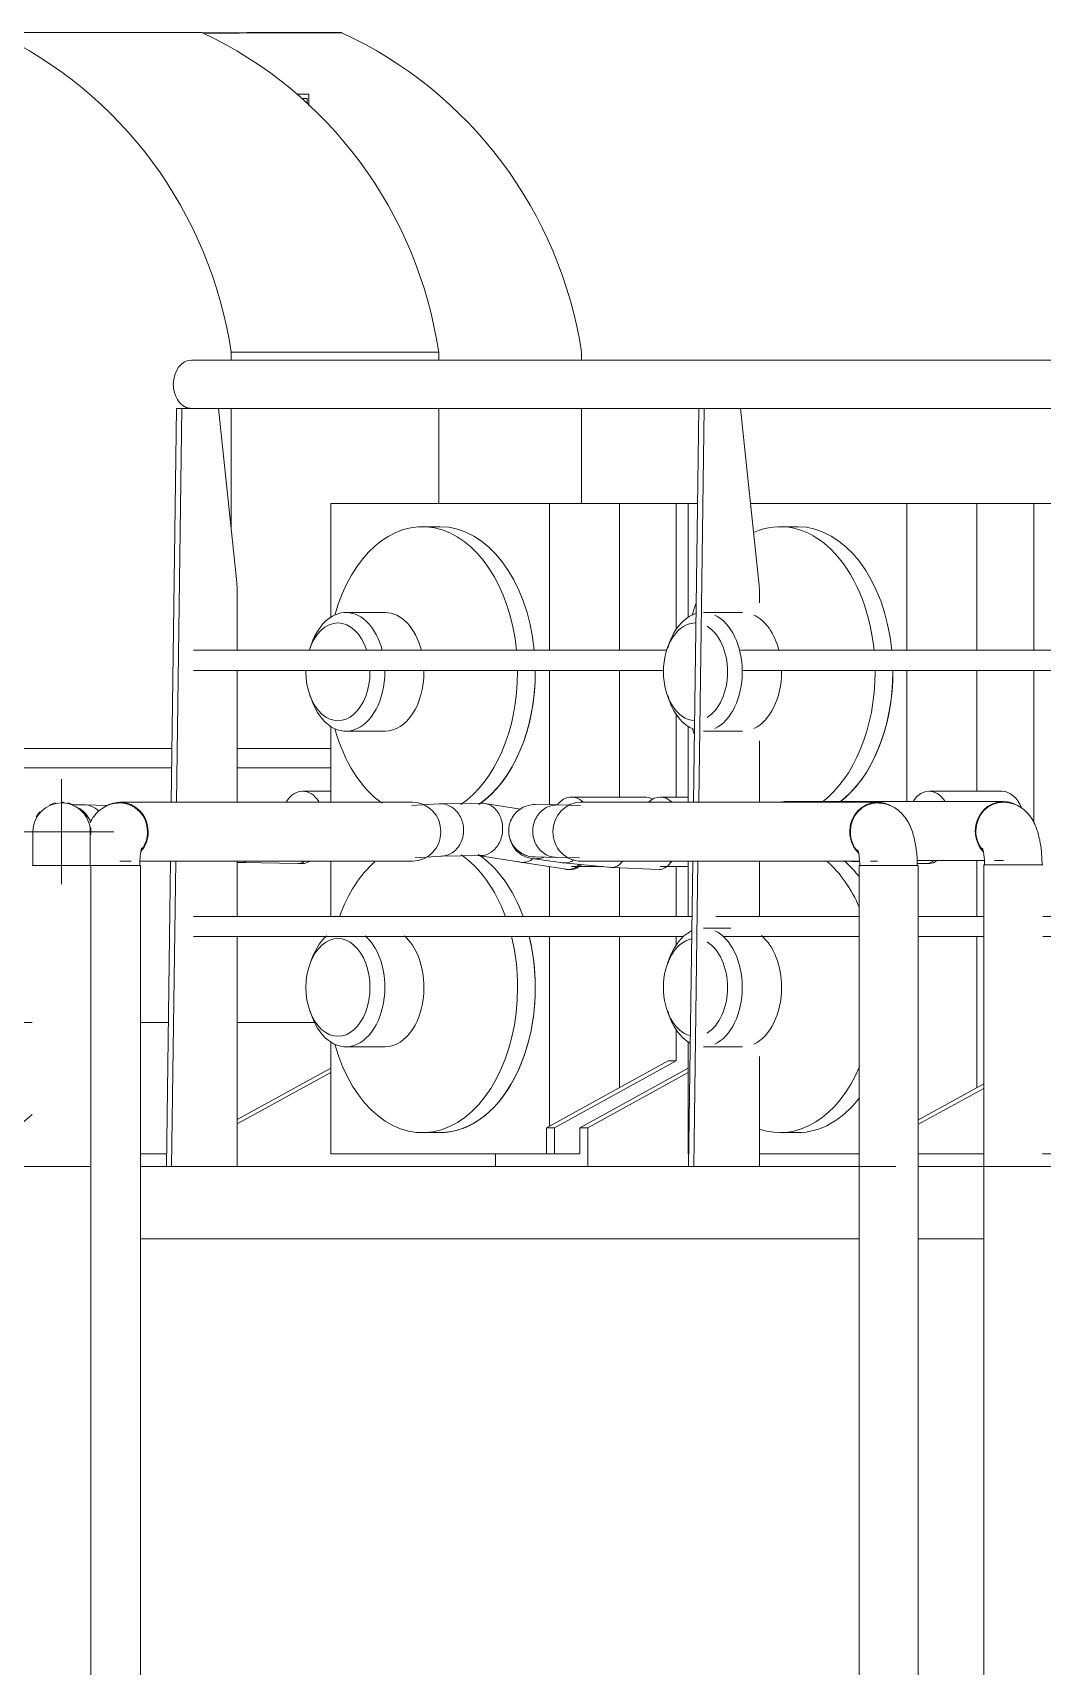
# Model space of a CAD drawing. Header units: metres. Extents: x -3 to 137, y -7 to 15.
# Drawn here: x 72.899 to 74.151, y 2.193 to 4.218 of the extents above; entities that cross this region are included whole.
import ezdxf

# ---------------------------------------------------------------- set-up
doc = ezdxf.new("R2010")
doc.units = ezdxf.units.M
doc.linetypes.add('Centre', pattern=[0.03175, 0.00635, -0.00475, 0.0159, -0.00475])
for name, color, linetype, lineweight in [('A-FLOR-HRAL', 7, 'Continuous', 9), ('A-FLOR-LEVL', 7, 'Continuous', 9), ('A-GENM', 7, 'Continuous', 9), ('I-WALL', 7, 'Continuous', 9), ('M-EQPM', 7, 'Continuous', 9), ('P-PIPE', 7, 'Continuous', 9), ('P-PIPE-CNTR', 7, 'Continuous', 9)]:
    doc.layers.add(name, color=color, linetype=linetype, lineweight=lineweight)

# ---------------------------------------------------------------- blocks, each defined once
blk = doc.blocks.new('Generic Models 2 - Generic Models 1-2589999-Elevation 5 - a')
at = {"layer": 'A-GENM', "color": 8, "true_color": 0x808080}
for p, q in [((-3.1626, 2.8125), (-2.2709, 2.8125)), ((-2.1979, 2.8125), (-2.1161, 2.8125)), ((-2.2709, 2.7225), (-3.1627, 2.7225)), ((-2.1161, 2.7225), (-2.1979, 2.7225))]:
    blk.add_line(p, q, dxfattribs=at)
blk = doc.blocks.new('Railing - 50 x 12mm-V122-Elevation 5 - a')
at = {"layer": 'A-FLOR-HRAL'}
for p, q in [((-2.4764, 3.264), (-2.4697, 3.7525)), ((-2.4632, 3.7525), (-2.4698, 3.264)), ((-2.4632, 3.7525), (-2.4697, 3.7525)), ((-2.4354, 3.7525), (-2.4632, 3.7525)), ((-2.3952, 3.5368), (-2.4179, 3.7525)), ((-2.3946, 3.5115), (-2.3946, 3.5246)), ((-2.3946, 3.264), (-2.3946, 3.3401)), ((-2.4825, 2.8125), (-2.4773, 3.191)), ((-2.4708, 3.191), (-2.4759, 2.8125)), ((-2.3946, 3.1225), (-2.3946, 3.191)), ((-2.3946, 2.8125), (-2.3946, 2.9487))]:
    blk.add_line(p, q, dxfattribs=at)
blk.add_ellipse((-2.4701, 3.5246), major_axis=(0, 0.1), ratio=0.75471, start_param=4.712389, end_param=4.834562, dxfattribs=at)
blk = doc.blocks.new('Railing - 50 x 12mm-V123-Elevation 5 - a')
at = {"layer": 'A-FLOR-HRAL'}
for p, q in [((-1.8817, 2.8125), (-1.869, 3.7525)), ((-1.8624, 3.7525), (-1.8752, 2.8125)), ((-1.8624, 3.7525), (-1.869, 3.7525)), ((-1.8346, 3.7525), (-1.8624, 3.7525)), ((-1.8171, 3.7525), (-1.834, 3.7525)), ((-1.8116, 3.7004), (-1.8171, 3.7525)), ((-1.7944, 3.5368), (-1.7956, 3.5483)), ((-1.7939, 2.8636), (-1.7939, 3.5246)), ((-1.7939, 2.8125), (-1.7939, 2.8539))]:
    blk.add_line(p, q, dxfattribs=at)
blk.add_ellipse((-1.8693, 3.5246), major_axis=(0, 0.1), ratio=0.75471, start_param=4.712389, end_param=4.834562, dxfattribs=at)
blk = doc.blocks.new('Railing - 50 x 12mm-V124-Elevation 5 - a')
at = {"layer": 'A-FLOR-HRAL'}
for p, q in [((-3.1242, 3.2638), (-3.1176, 3.7525)), ((-3.111, 3.7525), (-3.1176, 3.264)), ((-3.111, 3.7525), (-3.1176, 3.7525)), ((-3.0832, 3.7525), (-3.111, 3.7525)), ((-3.0431, 3.5368), (-3.0657, 3.7525)), ((-3.0425, 3.4525), (-3.0425, 3.5246)), ((-3.0425, 3.264), (-3.0425, 3.4275)), ((-3.1303, 2.8125), (-3.1252, 3.191)), ((-3.1186, 3.191), (-3.1238, 2.8125)), ((-3.0425, 3.1225), (-3.0425, 3.191)), ((-3.0425, 2.8125), (-3.0425, 3.0975))]:
    blk.add_line(p, q, dxfattribs=at)
blk.add_ellipse((-3.118, 3.5246), major_axis=(0, 0.1), ratio=0.75471, start_param=4.712389, end_param=4.834562, dxfattribs=at)
blk = doc.blocks.new('Railing - Railing-2595365-Elevation 5 - a')
at = {"layer": 'A-FLOR-HRAL'}
for p, q in [((-1.834, 3.8125), (-3.0991, 3.8125)), ((-3.0991, 3.7525), (-2.4697, 3.7525)), ((-2.4562, 3.7525), (-1.869, 3.7525)), ((-1.8554, 3.7525), (-1.834, 3.7525)), ((-2.5095, 3.4525), (-3.0967, 3.4525)), ((-1.873, 3.4525), (-2.418, 3.4525)), ((-1.834, 3.4525), (-1.8481, 3.4525)), ((-3.0967, 3.4275), (-2.5134, 3.4275)), ((-2.4147, 3.4275), (-1.8734, 3.4275)), ((-1.8481, 3.4275), (-1.834, 3.4275)), ((-2.4783, 3.1225), (-3.0967, 3.1225)), ((-2.2709, 3.1225), (-2.4488, 3.1225)), ((-2.1161, 3.1225), (-2.1979, 3.1225)), ((-1.8775, 3.1225), (-2.0431, 3.1225)), ((-1.834, 3.1225), (-1.8481, 3.1225)), ((-3.0967, 3.0975), (-2.4882, 3.0975)), ((-2.4395, 3.0975), (-2.2709, 3.0975)), ((-2.1979, 3.0975), (-2.1161, 3.0975)), ((-2.0431, 3.0975), (-1.8778, 3.0975)), ((-1.8481, 3.0975), (-1.834, 3.0975))]:
    blk.add_line(p, q, dxfattribs=at)
for centre, major_axis, start_param, end_param in [((-3.0991, 3.7825), (0, 0.03), 0, 1.570796), ((-1.834, 3.7825), (0, 0.03), 4.712389, 7.853982), ((-3.0991, 3.7825), (0, 0.03), 1.570796, 3.141593), ((-1.834, 3.7825), (0, 0.03), 1.570796, 4.712389), ((-1.834, 3.44), (0, 0.0125), 4.712389, 7.853982), ((-1.834, 3.44), (0, 0.0125), 1.570796, 4.712389), ((-1.834, 3.11), (0, 0.0125), 4.712389, 7.853982), ((-1.834, 3.11), (0, 0.0125), 1.570796, 4.712389)]:
    blk.add_ellipse(centre, major_axis=major_axis, ratio=0.75471, start_param=start_param, end_param=end_param, dxfattribs=at)
for name in ['Railing - 50 x 12mm-V124-Elevation 5 - a', 'Railing - 50 x 12mm-V122-Elevation 5 - a', 'Railing - 50 x 12mm-V123-Elevation 5 - a']:
    blk.add_blockref(name, (0, 0))
blk = doc.blocks.new('Ventilacion01 - Standard-V154-Elevation 5 - a')
at = {"layer": 'M-EQPM'}
for p, q in [((-2.9264, 3.4934), (-2.9264, 3.6347)), ((-2.6551, 3.6347), (-2.9264, 3.6347)), ((-2.6551, 3.4524), (-2.6551, 3.6347)), ((-2.5683, 3.6347), (-2.6551, 3.6347)), ((-2.4978, 3.6347), (-2.5683, 3.6347)), ((-2.5683, 3.6347), (-2.5683, 3.4523)), ((-2.4828, 3.6347), (-2.4978, 3.6347)), ((-2.4978, 3.6347), (-2.4978, 3.4783)), ((-2.7907, 3.6058), (-2.8127, 3.6058)), ((-2.859, 3.4994), (-2.9076, 3.4994)), ((-2.9496, 3.4622), (-2.952, 3.4558)), ((-2.6551, 3.2609), (-2.6551, 3.4275)), ((-2.5683, 3.4275), (-2.5683, 3.2705)), ((-2.952, 3.3959), (-2.9496, 3.3894)), ((-2.4978, 3.3733), (-2.4978, 3.2705)), ((-2.9264, 3.264), (-2.9264, 3.3582)), ((-2.9076, 3.3522), (-2.859, 3.3522)), ((-2.9264, 3.2778), (-2.9613, 3.2778)), ((-2.5371, 3.2705), (-2.6277, 3.2705)), ((-2.9264, 3.1224), (-2.9264, 3.191)), ((-2.6551, 3.1224), (-2.6551, 3.1844)), ((-2.6277, 3.1845), (-2.5889, 3.1845)), ((-2.5683, 3.183), (-2.5683, 3.1223)), ((-2.4978, 3.1845), (-2.4978, 3.1221)), ((-2.6551, 2.8624), (-2.6551, 3.0975)), ((-2.5683, 3.0975), (-2.5683, 2.91)), ((-2.4978, 3.0979), (-2.4978, 3.0869)), ((-2.9496, 3.0708), (-2.952, 3.0644)), ((-2.952, 3.0045), (-2.9496, 2.998)), ((-2.4978, 2.9819), (-2.4978, 2.9432)), ((-2.9264, 2.8282), (-2.9264, 2.9668)), ((-2.9076, 2.9608), (-2.859, 2.9608)), ((-2.6587, 2.8605), (-2.5077, 2.9432)), ((-2.4978, 2.9432), (-2.6487, 2.8605)), ((-2.5077, 2.9432), (-2.4978, 2.9432)), ((-3.0425, 2.8706), (-2.9264, 2.9343)), ((-2.9264, 2.9288), (-3.0425, 2.8651)), ((-2.6587, 2.8282), (-2.6587, 2.8605)), ((-2.6487, 2.8605), (-2.6587, 2.8605)), ((-2.6487, 2.8605), (-2.6487, 2.8282)), ((-2.8127, 2.8544), (-2.7907, 2.8544)), ((-3.1301, 2.8282), (-3.1626, 2.8282)), ((-2.7221, 2.8282), (-2.9264, 2.8282))]:
    blk.add_line(p, q, dxfattribs=at)
for centre, major_axis, start_param, end_param in [((-2.8127, 3.4258), (0, 0.18), 4.861595, 7.452608), ((-2.7907, 3.4258), (0, 0.18), 4.861554, 6.283185), ((-2.7907, 3.4258), (0, 0.18), 4.861554, 6.283185), ((-2.9175, 3.4258), (0, 0.0606), 5.168204, 7.398591), ((-2.9076, 3.4258), (0, 0.0736), 5.083279, 7.441547), ((-2.859, 3.4258), (0, 0.0736), 5.08305, 6.283185), ((-2.9175, 3.4258), (0, 0.0606), 1.54199, 1.570796), ((-2.9175, 3.4258), (0, 0.0606), 1.570796, 4.712389), ((-2.9076, 3.4258), (0, 0.0736), 1.983231, 4.712389), ((-2.9175, 3.4258), (0, 0.0606), 4.712389, 4.741195), ((-2.9076, 3.4258), (0, 0.0736), 4.712389, 4.735906), ((-2.859, 3.4258), (0, 0.0736), 3.141593, 4.712389), ((-2.859, 3.4258), (0, 0.0736), 4.712389, 4.735906), ((-2.8127, 3.4258), (0, 0.18), 3.557963, 4.712389), ((-2.7907, 3.4258), (0, 0.18), 3.560954, 4.72187), ((-2.7907, 3.4258), (0, 0.18), 3.560954, 4.712389), ((-2.8127, 3.4258), (0, 0.18), 4.712389, 4.72187), ((-2.7907, 3.4258), (0, 0.18), 4.712389, 4.72187), ((-2.8127, 3.4258), (0, 0.18), 1.97217, 2.703683), ((-2.9613, 3.2348), (0, 0.043), 5.492856, 7.073515), ((-2.6277, 3.2275), (0, 0.043), 5.759587, 6.945432), ((-2.5371, 3.2275), (0, 0.043), 5.922892, 6.283185), ((-2.8127, 3.0344), (0, 0.18), 0.523599, 1.059199), ((-2.8127, 3.0344), (0, 0.18), 5.223568, 5.865223), ((-2.7907, 3.0344), (0, 0.18), 5.223523, 5.870946), ((-2.7907, 3.0344), (0, 0.18), 5.223523, 5.870946), ((-2.9175, 3.0344), (0, 0.0606), 4.712389, 7.853982), ((-2.9076, 3.0344), (0, 0.0736), 0.514297, 1.158362), ((-2.9076, 3.0344), (0, 0.0736), 4.712389, 5.768888), ((-2.859, 3.0344), (0, 0.0736), 4.712389, 5.768888), ((-2.7907, 3.0344), (0, 0.18), 3.141593, 5.073597), ((-2.8127, 3.0344), (0, 0.18), 4.712389, 5.073597), ((-2.7907, 3.0344), (0, 0.18), 4.712389, 5.073597), ((-2.9175, 3.0344), (0, 0.0606), 1.570796, 4.712389), ((-2.9076, 3.0344), (0, 0.0736), 1.983231, 4.712389), ((-2.8127, 3.0344), (0, 0.18), 1.97217, 4.712389), ((-2.859, 3.0344), (0, 0.0736), 3.141593, 4.712389), ((-2.7907, 3.0344), (0, 0.18), 3.141593, 4.712389)]:
    blk.add_ellipse(centre, major_axis=major_axis, ratio=0.656059, start_param=start_param, end_param=end_param, dxfattribs=at)
blk = doc.blocks.new('Ventilacion01 - Standard-3041101-Elevation 5 - a')
at = {"layer": 'M-EQPM'}
for p, q in [((-2.4713, 3.6347), (-2.4828, 3.6347)), ((-2.4828, 3.6347), (-2.4828, 3.4934)), ((-2.2115, 3.6347), (-2.4055, 3.6347)), ((-2.1247, 3.6347), (-2.2115, 3.6347)), ((-2.2115, 3.6347), (-2.2115, 3.4525)), ((-2.0542, 3.6347), (-2.1247, 3.6347)), ((-2.1247, 3.6347), (-2.1247, 3.4525)), ((-1.9977, 3.6347), (-2.0542, 3.6347)), ((-2.0542, 3.6347), (-2.0542, 3.4525)), ((-1.9977, 3.4525), (-1.9977, 3.6347)), ((-2.3471, 3.6058), (-2.3691, 3.6058)), ((-2.4154, 3.4994), (-2.4641, 3.4994)), ((-2.506, 3.4622), (-2.5084, 3.4558)), ((-2.2115, 3.4276), (-2.2115, 3.2649)), ((-2.1247, 3.4276), (-2.1247, 3.2778)), ((-2.0542, 3.4276), (-2.0542, 3.2394)), ((-1.9977, 3.1225), (-1.9977, 3.4276)), ((-2.5084, 3.3959), (-2.506, 3.3894)), ((-2.4828, 3.3582), (-2.4828, 3.264)), ((-2.4641, 3.3522), (-2.4154, 3.3522)), ((-2.4828, 3.2705), (-2.5177, 3.2705)), ((-2.0935, 3.2778), (-2.1841, 3.2778)), ((-2.5177, 3.1845), (-2.4828, 3.1845)), ((-2.4828, 3.191), (-2.4828, 3.1221)), ((-2.1247, 3.1918), (-2.1247, 3.1225)), ((-2.4302, 3.108), (-2.4641, 3.108)), ((-2.1247, 3.0976), (-2.1247, 2.91)), ((-1.9977, 2.9432), (-1.9977, 3.0976)), ((-2.506, 3.0708), (-2.5084, 3.0644)), ((-2.5084, 3.0045), (-2.506, 2.998)), ((-2.4828, 2.9668), (-2.4828, 2.8282)), ((-2.4641, 2.9608), (-2.4154, 2.9608)), ((-1.8807, 2.8845), (-1.9977, 2.9432)), ((-2.6175, 2.8605), (-2.4828, 2.9343)), ((-2.4828, 2.9288), (-2.6075, 2.8605)), ((-2.1979, 2.8699), (-2.1161, 2.9147)), ((-2.1161, 2.9092), (-2.1979, 2.8644)), ((-2.6175, 2.8282), (-2.6175, 2.8605)), ((-2.6075, 2.8605), (-2.6175, 2.8605)), ((-2.6075, 2.8605), (-2.6075, 2.8125)), ((-2.3691, 2.8544), (-2.3471, 2.8544)), ((-2.6175, 2.8282), (-2.7221, 2.8282)), ((-2.7221, 2.8282), (-2.7221, 2.8125)), ((-2.2709, 2.8282), (-2.3946, 2.8282)), ((-2.1161, 2.8282), (-2.1979, 2.8282)), ((-2.0432, 2.8282), (-1.8815, 2.8282)), ((-1.7939, 2.8282), (-1.7584, 2.8282))]:
    blk.add_line(p, q, dxfattribs=at)
for centre, major_axis, start_param, end_param in [((-2.3691, 3.4258), (0, 0.18), 4.862358, 6.563517), ((-2.3471, 3.4258), (0, 0.18), 4.862358, 6.283185), ((-2.3471, 3.4258), (0, 0.18), 4.862358, 6.283185), ((-2.3691, 3.4258), (0, 0.18), 1.083941, 1.169422), ((-2.4739, 3.4258), (0, 0.0606), 6.269433, 7.853982), ((-2.4641, 3.4258), (0, 0.0736), 0.194151, 1.158362), ((-2.4641, 3.4258), (0, 0.0736), 4.712389, 5.986493), ((-2.4154, 3.4258), (0, 0.0736), 5.08439, 5.986493), ((-2.4739, 3.4258), (0, 0.0606), 4.712389, 5.914588), ((-2.4739, 3.4258), (0, 0.0606), 1.570796, 3.114657), ((-2.4739, 3.4258), (0, 0.0606), 3.51019, 4.712389), ((-2.4641, 3.4258), (0, 0.0736), 3.438285, 4.712389), ((-2.4154, 3.4258), (0, 0.0736), 3.438285, 4.712389), ((-2.4154, 3.4258), (0, 0.0736), 4.712389, 4.738404), ((-2.3691, 3.4258), (0, 0.18), 3.591648, 4.712389), ((-2.3471, 3.4258), (0, 0.18), 3.591648, 4.722616), ((-2.3471, 3.4258), (0, 0.18), 3.591648, 4.712389), ((-2.3691, 3.4258), (0, 0.18), 4.712389, 4.722657), ((-2.3471, 3.4258), (0, 0.18), 4.712389, 4.722616), ((-2.4641, 3.4258), (0, 0.0736), 1.983231, 2.90674), ((-2.3691, 3.4258), (0, 0.18), 1.97217, 2.009502), ((-2.5177, 3.2275), (0, 0.043), 5.759587, 6.806784), ((-2.1841, 3.2348), (0, 0.043), 5.520609, 7.045761), ((-2.0935, 3.2348), (0, 0.043), 5.253942, 6.283185), ((-2.5177, 3.2275), (0, 0.043), 3.621822, 3.665191), ((-2.3691, 3.0344), (0, 0.18), 5.292419, 5.759587), ((-2.3471, 3.0344), (0, 0.18), 5.575214, 5.771835), ((-2.3471, 3.0344), (0, 0.18), 5.575214, 5.771835), ((-2.4641, 3.0344), (0, 0.0736), 0.307507, 1.158362), ((-2.4641, 3.0344), (0, 0.0736), 4.712389, 5.986493), ((-2.4739, 3.0344), (0, 0.0606), 0.121063, 1.570796), ((-2.4739, 3.0344), (0, 0.0606), 4.712389, 5.914588), ((-2.4154, 3.0344), (0, 0.0736), 4.712389, 5.773505), ((-2.4739, 3.0344), (0, 0.0606), 1.570796, 2.971833), ((-2.4739, 3.0344), (0, 0.0606), 3.51019, 4.712389), ((-2.4641, 3.0344), (0, 0.0736), 3.438285, 4.712389), ((-2.4154, 3.0344), (0, 0.0736), 3.438285, 4.712389), ((-2.4641, 3.0344), (0, 0.0736), 1.983231, 2.790375), ((-2.3691, 3.0344), (0, 0.18), 2.922818, 4.132359), ((-2.3471, 3.0344), (0, 0.18), 3.141593, 3.849564), ((-2.3471, 3.0344), (0, 0.18), 3.141593, 3.849564)]:
    blk.add_ellipse(centre, major_axis=major_axis, ratio=0.656059, start_param=start_param, end_param=end_param, dxfattribs=at)
blk = doc.blocks.new('ATLAS COPCO - XAS 88KD - Compressor diesel_ 6000lmin - 5321340 - ATLAS COPCO - XAS 88KD - Compressor diesel_ 6000lmin - 5321340-2811268-Elevation 5 - a')
at = {"layer": 'A-GENM', "color": 8, "true_color": 0x808080}
for p, q in [((-3.0847, 4.2183), (-3.0304, 4.2185)), ((-2.9128, 4.2185), (-3.0304, 4.2185)), ((-2.969, 4.1424), (-2.9534, 4.1424)), ((-2.9557, 4.1367), (-2.961, 4.1367)), ((-2.9557, 4.1301), (-2.9557, 4.1367)), ((-2.9534, 4.1277), (-2.9534, 4.1424)), ((-2.6153, 3.8125), (-2.6153, 3.8221)), ((-2.6153, 3.6347), (-2.6153, 3.7525))]:
    blk.add_line(p, q, dxfattribs=at)
at = {"layer": 'A-GENM', "color": 8, "true_color": 0x808080, "flags": 128}
blk.add_lwpolyline([(-3.4289, 2.8215), (-3.4276, 2.8216), (-3.4188, 2.8224), (-3.4101, 2.8235), (-3.4014, 2.825), (-3.3928, 2.8268), (-3.3843, 2.829), (-3.3759, 2.8315), (-3.3675, 2.8344), (-3.3593, 2.8376), (-3.3513, 2.8411), (-3.3434, 2.8449), (-3.3356, 2.8491), (-3.328, 2.8535), (-3.3206, 2.8583), (-3.3134, 2.8633), (-3.3064, 2.8686), (-3.2997, 2.8742), (-3.2969, 2.8767)], dxfattribs=at)
at = {"layer": 'A-GENM', "color": 8, "true_color": 0x808080}
for centre, major_axis, start_param, end_param in [((-2.8618, -31.1992), (0, 35.4177), 0.001447, 0.006256), ((-3.1308, 3.7428), (0, 0.5236), 4.864349, 5.851972), ((-3.4341, 3.0411), (0, 0.12), 3.185398, 4.275336), ((-3.4341, 3.0411), (0, 0.1), 3.221466, 4.186667), ((-3.4405, 3.0411), (0, 0.1), 3.290425, 4.186667), ((-3.4341, 3.0411), (0, 0.12), 3.435658, 4.277728), ((-3.4341, 3.0411), (0, 0.12), 3.185177, 3.432748)]:
    blk.add_ellipse(centre, major_axis=major_axis, ratio=0.996195, start_param=start_param, end_param=end_param, dxfattribs=at)
blk = doc.blocks.new('ATLAS COPCO - XAS 88KD - Compressor diesel_ 6000lmin - 5321340 - ATLAS COPCO - XAS 88KD - Compressor diesel_ 6000lmin - 5321340-2833121-Elevation 5 - a')
at = {"layer": 'A-GENM', "color": 8, "true_color": 0x808080}
for p, q in [((-3.3432, 4.2185), (-3.0857, 4.2185)), ((-3.8775, 4.1421), (-3.3818, 4.1421)), ((-3.8775, 4.1421), (-3.8775, 4.0447)), ((-3.8754, 4.1364), (-3.8754, 4.0503)), ((-3.791, 4.1364), (-3.8754, 4.1364)), ((-3.791, 4.0503), (-3.791, 4.1364)), ((-3.7741, 4.1364), (-3.7741, 4.0503)), ((-3.6897, 4.1364), (-3.7741, 4.1364)), ((-3.6897, 4.0503), (-3.6897, 4.1364)), ((-3.6729, 4.1364), (-3.6729, 4.0503)), ((-3.5885, 4.1364), (-3.6729, 4.1364)), ((-3.5885, 4.0503), (-3.5885, 4.1364)), ((-3.5717, 4.1364), (-3.5717, 4.0503)), ((-3.4873, 4.1364), (-3.5717, 4.1364)), ((-3.4873, 4.0503), (-3.4873, 4.1364)), ((-3.4705, 4.1364), (-3.4705, 4.0503)), ((-3.386, 4.1364), (-3.4705, 4.1364)), ((-3.386, 4.0503), (-3.386, 4.1364)), ((-3.3818, 4.1421), (-3.3812, 4.1421)), ((-3.3818, 4.1421), (-3.3818, 4.0447)), ((-3.3812, 4.1421), (-3.3812, 4.0447)), ((-3.8476, 4.1151), (-3.853, 4.1096)), ((-3.844, 4.1168), (-3.8476, 4.1151)), ((-3.8262, 4.1168), (-3.844, 4.1168)), ((-3.8214, 4.1146), (-3.8262, 4.1168)), ((-3.8179, 4.111), (-3.8214, 4.1146)), ((-3.7428, 4.1195), (-3.7526, 4.1195)), ((-3.7526, 4.1195), (-3.7526, 4.0745)), ((-3.7328, 4.0995), (-3.7428, 4.1195)), ((-3.7232, 4.1195), (-3.7328, 4.0995)), ((-3.7134, 4.1195), (-3.7232, 4.1195)), ((-3.7134, 4.0745), (-3.7134, 4.1195)), ((-3.6391, 4.1199), (-3.6544, 4.0748)), ((-3.629, 4.1199), (-3.6391, 4.1199)), ((-3.6138, 4.0748), (-3.629, 4.1199)), ((-3.539, 4.1162), (-3.5436, 4.1115)), ((-3.5351, 4.1176), (-3.539, 4.1162)), ((-3.5128, 4.1176), (-3.5351, 4.1176)), ((-3.5128, 4.0723), (-3.5128, 4.1176)), ((-3.4399, 4.1155), (-3.4443, 4.111)), ((-3.4354, 4.1176), (-3.4399, 4.1155)), ((-3.4175, 4.1176), (-3.4354, 4.1176)), ((-3.414, 4.1163), (-3.4175, 4.1176)), ((-3.4089, 4.1111), (-3.414, 4.1163)), ((-3.853, 4.1096), (-3.8536, 4.1073)), ((-3.8536, 4.1073), (-3.8536, 4.0801)), ((-3.8442, 4.1054), (-3.8419, 4.1078)), ((-3.8442, 4.0823), (-3.8442, 4.1054)), ((-3.8419, 4.1078), (-3.8272, 4.1078)), ((-3.8272, 4.1078), (-3.8247, 4.1052)), ((-3.8247, 4.1052), (-3.8247, 4.0824)), ((-3.8153, 4.1072), (-3.8179, 4.111)), ((-3.8153, 4.0804), (-3.8153, 4.1072)), ((-3.7436, 4.0745), (-3.7436, 4.1015)), ((-3.7436, 4.1015), (-3.7356, 4.0854)), ((-3.7298, 4.0854), (-3.722, 4.1016)), ((-3.722, 4.1016), (-3.722, 4.0745)), ((-3.6386, 4.093), (-3.6341, 4.1077)), ((-3.6291, 4.093), (-3.6386, 4.093)), ((-3.6341, 4.1077), (-3.6291, 4.093)), ((-3.5436, 4.1115), (-3.5449, 4.1086)), ((-3.5449, 4.1086), (-3.5449, 4.0986)), ((-3.5449, 4.0986), (-3.544, 4.0961)), ((-3.544, 4.0961), (-3.5421, 4.0933)), ((-3.5421, 4.0933), (-3.537, 4.0899)), ((-3.5357, 4.1066), (-3.5339, 4.1085)), ((-3.5357, 4.1003), (-3.5357, 4.1066)), ((-3.5338, 4.0984), (-3.5357, 4.1003)), ((-3.5339, 4.1085), (-3.5217, 4.1085)), ((-3.5217, 4.0984), (-3.5338, 4.0984)), ((-3.5217, 4.1085), (-3.5217, 4.0984)), ((-3.4443, 4.111), (-3.4457, 4.1085)), ((-3.4457, 4.1085), (-3.4457, 4.1025)), ((-3.4457, 4.1025), (-3.4366, 4.1025)), ((-3.4366, 4.1065), (-3.434, 4.1088)), ((-3.4366, 4.1025), (-3.4366, 4.1065)), ((-3.434, 4.1088), (-3.4193, 4.1088)), ((-3.4193, 4.1088), (-3.4168, 4.1058)), ((-3.4168, 4.1058), (-3.4168, 4.0834)), ((-3.4078, 4.1087), (-3.4089, 4.1111)), ((-3.4078, 4.0823), (-3.4078, 4.1087)), ((-3.8536, 4.0801), (-3.8518, 4.0769)), ((-3.8518, 4.0769), (-3.8472, 4.0722)), ((-3.8472, 4.0722), (-3.8434, 4.0704)), ((-3.8415, 4.0796), (-3.8442, 4.0823)), ((-3.8275, 4.0796), (-3.8415, 4.0796)), ((-3.8247, 4.0824), (-3.8275, 4.0796)), ((-3.8246, 4.0704), (-3.821, 4.0725)), ((-3.821, 4.0725), (-3.8164, 4.0781)), ((-3.8164, 4.0781), (-3.8153, 4.0804)), ((-3.7526, 4.0745), (-3.7436, 4.0745)), ((-3.7356, 4.0854), (-3.7298, 4.0854)), ((-3.722, 4.0745), (-3.7134, 4.0745)), ((-3.6544, 4.0748), (-3.6446, 4.0748)), ((-3.6446, 4.0748), (-3.6411, 4.0835)), ((-3.6411, 4.0835), (-3.6264, 4.0835)), ((-3.6264, 4.0835), (-3.6236, 4.0748)), ((-3.6236, 4.0748), (-3.6138, 4.0748)), ((-3.537, 4.0899), (-3.5482, 4.0723)), ((-3.5482, 4.0723), (-3.5373, 4.0723)), ((-3.5373, 4.0723), (-3.5266, 4.0891)), ((-3.5266, 4.0891), (-3.5217, 4.0891)), ((-3.5217, 4.0891), (-3.5217, 4.0723)), ((-3.5217, 4.0723), (-3.5128, 4.0723)), ((-3.4366, 4.0872), (-3.4453, 4.0872)), ((-3.4453, 4.0872), (-3.4453, 4.0801)), ((-3.4453, 4.0801), (-3.4393, 4.0731)), ((-3.4393, 4.0731), (-3.4353, 4.0716)), ((-3.4366, 4.0836), (-3.4366, 4.0872)), ((-3.4337, 4.0806), (-3.4366, 4.0836)), ((-3.4196, 4.0806), (-3.4337, 4.0806)), ((-3.4168, 4.0834), (-3.4196, 4.0806)), ((-3.4175, 4.0716), (-3.4145, 4.0724)), ((-3.4145, 4.0724), (-3.4089, 4.0782)), ((-3.4089, 4.0782), (-3.4078, 4.0823)), ((-3.8434, 4.0704), (-3.8246, 4.0704)), ((-3.4353, 4.0716), (-3.4175, 4.0716)), ((-3.3818, 4.0447), (-3.8775, 4.0447)), ((-3.8754, 4.0503), (-3.791, 4.0503)), ((-3.7741, 4.0503), (-3.6897, 4.0503)), ((-3.6729, 4.0503), (-3.5885, 4.0503)), ((-3.5717, 4.0503), (-3.4873, 4.0503)), ((-3.4705, 4.0503), (-3.386, 4.0503)), ((-3.3812, 4.0447), (-3.3818, 4.0447)), ((-3.05, 3.8125), (-3.05, 3.8221)), ((-2.7925, 3.8221), (-3.05, 3.8221)), ((-2.7925, 3.8221), (-2.7925, 3.8125)), ((-3.05, 3.6028), (-3.05, 3.7525)), ((-2.7925, 3.7525), (-2.7925, 3.6347)), ((-5.2473, 3.4276), (-5.2473, 3.3666)), ((-5.2107, 3.3666), (-5.2107, 3.4276)), ((-4.9349, 3.405), (-4.9349, 3.3666)), ((-4.9349, 3.405), (-4.9349, 3.3666)), ((-5.2473, 3.3666), (-5.2107, 3.3666)), ((-5.0446, 3.3666), (-5.2107, 3.3666)), ((-4.9349, 3.3666), (-4.9413, 3.3666)), ((-3.1233, 3.3309), (-3.3188, 3.3309)), ((-3.3188, 3.3309), (-3.3188, 3.3066)), ((-2.9264, 3.3309), (-3.0425, 3.3309)), ((-3.4289, 3.3066), (-3.1323, 3.3066)), ((-3.3188, 3.3066), (-3.4289, 3.3066)), ((-3.1323, 3.3066), (-3.1236, 3.3066)), ((-2.9264, 3.3066), (-3.0425, 3.3066)), ((-3.4289, 2.9909), (-3.2969, 2.9909)), ((-3.1626, 2.9909), (-3.1279, 2.9909)), ((-2.9455, 2.9909), (-3.0425, 2.9909))]:
    blk.add_line(p, q, dxfattribs=at)
at = {"layer": 'A-GENM', "color": 8, "true_color": 0x808080, "flags": 128}
blk.add_lwpolyline([(-3.4286, 2.936), (-3.4246, 2.9437), (-3.4209, 2.9517), (-3.4176, 2.9597), (-3.4145, 2.9679), (-3.4118, 2.9762), (-3.4094, 2.9846), (-3.4079, 2.9909)], dxfattribs=at)
at = {"layer": 'A-GENM', "color": 8, "true_color": 0x808080}
for centre, major_axis, start_param, end_param in [((-3.2929, -31.1992), (0, 35.4177), 0.001447, 0.037992), ((-3.558, 3.7428), (0, 0.5236), 4.864349, 5.851972), ((-3.3005, 3.7428), (0, 0.5236), 4.864349, 5.851972), ((-3.1006, 3.2891), (0, 1.7866), 1.040405, 1.416393), ((-3.1006, 3.2891), (0, 1.7866), 1.424922, 1.43582)]:
    blk.add_ellipse(centre, major_axis=major_axis, ratio=0.981627, start_param=start_param, end_param=end_param, dxfattribs=at)
blk = doc.blocks.new('M_RVR_Codo material - CO - Codo-V162-Elevation 5 - a')
at = {"layer": 'P-PIPE', "flags": 128}
for points in [[(-3.1882, 3.2632), (-3.194, 3.2628), (-3.1996, 3.2615), (-3.2045, 3.2596), (-3.2088, 3.2573), (-3.2123, 3.2548), (-3.2153, 3.2523), (-3.2177, 3.2498), (-3.2197, 3.2474), (-3.2214, 3.2451), (-3.2228, 3.2428), (-3.2241, 3.2407), (-3.2251, 3.2387)], [(-3.1609, 3.2076), (-3.1609, 3.2075), (-3.161, 3.2073), (-3.1611, 3.207), (-3.1612, 3.2066), (-3.1613, 3.2061), (-3.1615, 3.2055), (-3.1616, 3.2048), (-3.1618, 3.2041), (-3.1619, 3.2032), (-3.1621, 3.2024), (-3.1622, 3.2014), (-3.1624, 3.2004), (-3.1625, 3.1994), (-3.1627, 3.1983), (-3.1628, 3.1972), (-3.1629, 3.196), (-3.163, 3.1948), (-3.1631, 3.1936), (-3.1631, 3.1923), (-3.1632, 3.191), (-3.1633, 3.1898), (-3.1633, 3.1885), (-3.1633, 3.1872), (-3.1633, 3.1858), (-3.1633, 3.1855)]]:
    blk.add_lwpolyline(points, dxfattribs=at)
at = {"layer": 'P-PIPE'}
for start_param, end_param in [(0, 0.261799), (4.712389, 6.283185), (4.049755, 4.712389)]:
    blk.add_ellipse((-3.1882, 3.2275), major_axis=(0, 0.0357), ratio=0.965926, start_param=start_param, end_param=end_param, dxfattribs=at)
blk = doc.blocks.new('M_RVR_Codo material - CO - Codo-V163-Elevation 5 - a')
at = {"layer": 'P-PIPE', "flags": 128}
for points in [[(-3.2961, 3.2275), (-3.2961, 3.2275), (-3.2961, 3.2274), (-3.2961, 3.2272), (-3.2961, 3.227), (-3.2961, 3.2267), (-3.2961, 3.2263), (-3.2961, 3.2259), (-3.2961, 3.2254), (-3.2961, 3.2248), (-3.2961, 3.2242), (-3.2961, 3.2235), (-3.2961, 3.2228), (-3.2961, 3.222), (-3.2961, 3.2211), (-3.2961, 3.2202), (-3.2961, 3.2192), (-3.2961, 3.2182), (-3.2961, 3.2171), (-3.2961, 3.216), (-3.2961, 3.2148), (-3.2961, 3.2135), (-3.2961, 3.2123), (-3.2961, 3.211), (-3.2961, 3.2096), (-3.2961, 3.2082), (-3.2961, 3.2068), (-3.2961, 3.2053), (-3.2961, 3.2038), (-3.2961, 3.2023), (-3.2961, 3.2007), (-3.2961, 3.1991), (-3.2961, 3.1975), (-3.2961, 3.1959), (-3.2961, 3.1943), (-3.2961, 3.1926), (-3.2961, 3.191), (-3.2961, 3.1893), (-3.2961, 3.1876), (-3.2961, 3.1859), (-3.2961, 3.1855)], [(-3.2247, 3.1855), (-3.2247, 3.1872), (-3.2247, 3.1888), (-3.2247, 3.1905), (-3.2247, 3.1922), (-3.2247, 3.1938), (-3.2247, 3.1955), (-3.2247, 3.1971), (-3.2247, 3.1987), (-3.2247, 3.2003), (-3.2247, 3.2019), (-3.2247, 3.2034), (-3.2247, 3.2049), (-3.2247, 3.2064), (-3.2247, 3.2078), (-3.2247, 3.2092), (-3.2247, 3.2106), (-3.2247, 3.2119), (-3.2247, 3.2132), (-3.2247, 3.2144), (-3.2247, 3.2156), (-3.2247, 3.2168), (-3.2247, 3.2179), (-3.2247, 3.2189), (-3.2247, 3.2199), (-3.2247, 3.2209), (-3.2247, 3.2217), (-3.2247, 3.2226), (-3.2247, 3.2233), (-3.2247, 3.224), (-3.2247, 3.2247), (-3.2247, 3.2253), (-3.2247, 3.2258), (-3.2247, 3.2262), (-3.2247, 3.2266), (-3.2247, 3.2269), (-3.2247, 3.2272), (-3.2247, 3.2274), (-3.2247, 3.2275), (-3.2247, 3.2275), (-3.2247, 3.2275)]]:
    blk.add_lwpolyline(points, dxfattribs=at)
at = {"layer": 'P-PIPE'}
for start, end in [(90, 180), (30, 90), (0, 29.1691), (180, 183.6744), (356.3256, 0)]:
    blk.add_arc((-3.2604, 3.2275), 0.0357, start, end, dxfattribs=at)
blk = doc.blocks.new('M_RVR_Codo material - CO - Codo-V164-Elevation 5 - a')
at = {"layer": 'P-PIPE', "flags": 128}
for points in [[(-2.248, 3.2632), (-2.2431, 3.2629), (-2.2384, 3.2621), (-2.234, 3.2607), (-2.23, 3.259), (-2.2265, 3.257), (-2.2233, 3.2549), (-2.2206, 3.2526), (-2.2183, 3.2504), (-2.2162, 3.2482), (-2.2144, 3.246), (-2.2129, 3.2438), (-2.2115, 3.2417), (-2.2102, 3.2396), (-2.2091, 3.2376), (-2.2081, 3.2355), (-2.2072, 3.2335), (-2.2063, 3.2315), (-2.2055, 3.2295), (-2.2048, 3.2275), (-2.2042, 3.2255), (-2.2036, 3.2235), (-2.203, 3.2216), (-2.2025, 3.2195), (-2.202, 3.2175), (-2.2016, 3.2155), (-2.2012, 3.2135), (-2.2008, 3.2114), (-2.2005, 3.2094), (-2.2001, 3.2073), (-2.1999, 3.2052), (-2.1996, 3.2031), (-2.1994, 3.201), (-2.1992, 3.1989), (-2.199, 3.1968), (-2.1989, 3.1946), (-2.1988, 3.1925), (-2.1987, 3.1904), (-2.1987, 3.1882), (-2.1987, 3.1861), (-2.1987, 3.1855)], [(-2.2726, 3.2049), (-2.2726, 3.2048), (-2.2725, 3.2047), (-2.2724, 3.2044), (-2.2723, 3.204), (-2.2721, 3.2036), (-2.272, 3.203), (-2.2718, 3.2024), (-2.2716, 3.2017), (-2.2715, 3.2009), (-2.2713, 3.2001), (-2.2711, 3.1992), (-2.271, 3.1983), (-2.2708, 3.1973), (-2.2707, 3.1962), (-2.2706, 3.1952), (-2.2705, 3.1941), (-2.2704, 3.193), (-2.2703, 3.1918), (-2.2702, 3.1906), (-2.2701, 3.1895), (-2.2701, 3.1883), (-2.2701, 3.187), (-2.2701, 3.1858), (-2.2701, 3.1855)]]:
    blk.add_lwpolyline(points, dxfattribs=at)
at = {"layer": 'P-PIPE'}
for start_param, end_param in [(0, 1.570796), (6.021386, 6.283185), (1.570796, 2.356194)]:
    blk.add_ellipse((-2.248, 3.2275), major_axis=(0, 0.0357), ratio=0.945519, start_param=start_param, end_param=end_param, dxfattribs=at)
blk = doc.blocks.new('M_RVR_Codo material - CO - Codo-V165-Elevation 5 - a')
at = {"layer": 'P-PIPE', "flags": 128}
for points in [[(-2.0919, 3.2641), (-2.0866, 3.2637), (-2.0815, 3.2627), (-2.0768, 3.2611), (-2.0727, 3.2591), (-2.0691, 3.2569), (-2.066, 3.2545), (-2.0635, 3.2522), (-2.0612, 3.2498), (-2.0594, 3.2476), (-2.0577, 3.2454), (-2.0563, 3.2432), (-2.0551, 3.2411), (-2.054, 3.239), (-2.053, 3.237), (-2.0521, 3.235), (-2.0513, 3.2331), (-2.0506, 3.2311), (-2.0499, 3.2292), (-2.0493, 3.2273), (-2.0487, 3.2254), (-2.0482, 3.2234), (-2.0477, 3.2215), (-2.0473, 3.2195), (-2.0468, 3.2176), (-2.0465, 3.2156), (-2.0461, 3.2136), (-2.0458, 3.2116), (-2.0455, 3.2096), (-2.0452, 3.2076), (-2.045, 3.2056), (-2.0447, 3.2035), (-2.0445, 3.2015), (-2.0444, 3.1994), (-2.0442, 3.1973), (-2.0441, 3.1953), (-2.044, 3.1932), (-2.044, 3.1911), (-2.0439, 3.189), (-2.0439, 3.1869), (-2.0439, 3.1863)], [(-2.1178, 3.207), (-2.1178, 3.2069), (-2.1177, 3.2068), (-2.1176, 3.2065), (-2.1175, 3.2061), (-2.1173, 3.2056), (-2.1172, 3.205), (-2.117, 3.2044), (-2.1169, 3.2036), (-2.1167, 3.2028), (-2.1165, 3.202), (-2.1164, 3.2011), (-2.1162, 3.2001), (-2.1161, 3.1991), (-2.116, 3.198), (-2.1158, 3.1969), (-2.1157, 3.1958), (-2.1156, 3.1946), (-2.1155, 3.1935), (-2.1155, 3.1922), (-2.1154, 3.191), (-2.1153, 3.1898), (-2.1153, 3.1885), (-2.1153, 3.1873), (-2.1153, 3.1863)]]:
    blk.add_lwpolyline(points, dxfattribs=at)
at = {"layer": 'P-PIPE'}
for start_param, end_param in [(0, 1.570796), (6.021386, 6.283185), (1.570796, 2.26297)]:
    blk.add_ellipse((-2.0919, 3.2284), major_axis=(0, 0.0357), ratio=0.956305, start_param=start_param, end_param=end_param, dxfattribs=at)

msp = doc.modelspace()

# ---------------------------------------------------------------- linework, layer by layer
at = {"layer": 'A-FLOR-LEVL', "color": 253, "linetype": 'Centre', "true_color": 0xaaaaaa}
msp.add_line((64.6698, 2.8125), (99.8139, 2.8125), dxfattribs=at)
at = {"layer": 'I-WALL'}
for p, q in [((73.9241, 2.7225), (73.0324, 2.7225)), ((74.0789, 2.7225), (73.9971, 2.7225))]:
    msp.add_line(p, q, dxfattribs=at)
at = {"layer": 'P-PIPE'}
for p, q in [((73.37, 3.264), (73.0069, 3.264)), ((73.403, 3.2621), (73.3693, 3.26)), ((73.456, 3.263), (73.4043, 3.2622)), ((73.5039, 3.2556), (73.4597, 3.2627)), ((73.947, 3.264), (73.5788, 3.264)), ((74.1031, 3.2649), (73.8329, 3.2649)), ((72.9614, 3.261), (72.9485, 3.261)), ((72.9916, 3.2602), (72.9621, 3.261)), ((73.5496, 3.2607), (73.5223, 3.2612)), ((73.5786, 3.26), (73.5498, 3.2607)), ((73.4909, 3.219), (73.4918, 3.2162)), ((73.0325, 3.1855), (72.8981, 3.1855)), ((72.9711, 0), (72.9711, 3.1855)), ((73.0069, 3.191), (73.0208, 3.191)), ((73.0317, 3.191), (73.37, 3.191)), ((73.0325, 0.4989), (73.0325, 3.1855)), ((73.1525, 3.1895), (73.1601, 3.1893)), ((73.1601, 3.1893), (73.2278, 3.188)), ((73.228, 3.188), (73.2337, 3.188)), ((73.3732, 3.1951), (73.4068, 3.1973)), ((73.4056, 3.1972), (73.455, 3.1979)), ((73.4513, 3.1982), (73.5039, 3.1898)), ((73.5039, 3.1898), (73.5606, 3.1809)), ((73.5179, 3.1943), (73.5566, 3.189)), ((73.5217, 3.1962), (73.5485, 3.1957)), ((73.5483, 3.1957), (73.5771, 3.195)), ((73.5573, 3.1889), (73.6163, 3.1833)), ((73.5788, 3.191), (73.9249, 3.191)), ((73.6169, 3.1833), (73.6759, 3.1807)), ((73.9099, 3.191), (73.9145, 3.1908)), ((73.9146, 3.1908), (73.925, 3.1904)), ((73.9241, 3.1855), (73.9241, 0.7627)), ((73.9972, 3.1855), (73.9241, 3.1855)), ((73.9382, 3.191), (73.947, 3.191)), ((73.996, 3.1919), (74.0796, 3.1919)), ((73.9961, 3.1882), (74.0072, 3.188)), ((73.9972, 0.7568), (73.9972, 3.1855)), ((74.0074, 3.188), (74.0109, 3.188)), ((74.0789, 3.1863), (74.0789, 0.9288)), ((74.1519, 3.1863), (74.0789, 3.1863)), ((74.0919, 3.1919), (74.1031, 3.1919)), ((73.5631, 3.1807), (73.5673, 3.1807))]:
    msp.add_line(p, q, dxfattribs=at)
at = {"layer": 'P-PIPE', "color": 96, "true_color": 0x007f00}
for centre, radius, start, end in [((72.9346, 3.2275), 0.0365, 101.8093, 114.8705), ((72.9346, 3.2458), 0.0183, 79.9763, 90), ((72.9346, 3.2275), 0.0365, 65.1295, 78.1907), ((72.9346, 3.2275), 0.0365, 137.7909, 149.2829), ((72.9346, 3.2275), 0.0365, 29.142, 42.2091), ((72.9346, 3.2275), 0.0365, 0, 9.221), ((72.9346, 3.2275), 0.0365, 354.6813, 0)]:
    msp.add_arc(centre, radius, start, end, dxfattribs=at)
at = {"layer": 'P-PIPE'}
for centre, major_axis, ratio, start_param, end_param in [((73.0069, 3.2275), (0, 0.0365), 0.965926, 0, 0.633011), ((73.0069, 3.2275), (0, 0.0365), 0.965926, 4.712389, 6.283185), ((73.37, 3.2275), (0, 0.0365), 0.965926, 4.712389, 6.283185), ((73.5788, 3.2275), (0, 0.0365), 0.945519, 0, 1.570796), ((73.8329, 3.2284), (0, 0.0365), 0.956305, 0, 0.175549), ((73.947, 3.2275), (0, 0.0365), 0.945519, 0, 1.570796), ((73.947, 3.2275), (0, 0.0365), 0.945519, 5.759587, 6.283185), ((74.1031, 3.2284), (0, 0.0365), 0.956305, 0, 1.570796), ((74.1031, 3.2284), (0, 0.0365), 0.956305, 5.687995, 6.283185), ((73.0069, 3.2275), (0, 0.0365), 0.965926, 3.975937, 4.712389), ((73.37, 3.2275), (0, 0.0365), 0.965926, 3.141593, 4.712389), ((73.5788, 3.2275), (0, 0.0365), 0.945519, 1.570796, 3.141593), ((73.947, 3.2275), (0, 0.0365), 0.945519, 1.570796, 2.419003), ((74.1031, 3.2284), (0, 0.0365), 0.956305, 1.570796, 2.356194), ((73.2337, 3.2205), (0, 0.0325), 0.656059, 3.154402, 3.557932), ((73.5673, 3.2132), (0, 0.0325), 0.656059, 3.044579, 3.152952), ((73.5673, 3.2132), (0, 0.0325), 0.656059, 3.152952, 3.765576), ((73.6773, 3.2132), (0.0014, 0.0325), 0.611156, 3.141593, 3.233067), ((73.6773, 3.2132), (0.0014, 0.0325), 0.611156, 3.233067, 3.983201), ((74.0109, 3.2205), (0, 0.0325), 0.656059, 3.077237, 3.178216), ((74.0109, 3.2205), (0, 0.0325), 0.656059, 3.178216, 3.619964)]:
    msp.add_ellipse(centre, major_axis=major_axis, ratio=ratio, start_param=start_param, end_param=end_param, dxfattribs=at)
for points in [[(73.4043, 3.2622), (73.4039, 3.2622), (73.4035, 3.2622), (73.403, 3.2621)], [(73.4334, 3.2295), (73.4334, 3.2352), (73.4306, 3.2466), (73.4197, 3.2591), (73.4097, 3.2622), (73.4048, 3.2622)], [(73.4818, 3.2303), (73.4819, 3.2331), (73.4815, 3.2388), (73.4791, 3.2467), (73.475, 3.2536), (73.4697, 3.2588), (73.4633, 3.2622), (73.4587, 3.2629), (73.4564, 3.263)], [(73.4545, 3.1979), (73.4591, 3.1979), (73.4684, 3.2009), (73.4789, 3.2133), (73.4817, 3.2246), (73.4818, 3.2303)], [(73.5192, 3.2282), (73.5192, 3.2225), (73.522, 3.2112), (73.5334, 3.1987), (73.5438, 3.1957), (73.549, 3.1957)], [(73.4914, 3.2175), (73.4922, 3.2148), (73.4944, 3.2096), (73.4996, 3.2029), (73.5065, 3.1978), (73.5144, 3.1946), (73.52, 3.194), (73.5229, 3.194)], [(73.1604, 3.1893), (73.1615, 3.1893), (73.1625, 3.1898), (73.1636, 3.1905)], [(73.5012, 3.1904), (73.503, 3.1898), (73.505, 3.1895), (73.5069, 3.1895)], [(73.5069, 3.1895), (73.5091, 3.1895), (73.5135, 3.1903), (73.5178, 3.1925), (73.5198, 3.1939)], [(73.5541, 3.1895), (73.5561, 3.1889), (73.5582, 3.1887), (73.5602, 3.1889)], [(73.5583, 3.1814), (73.5598, 3.1809), (73.5615, 3.1807), (73.5631, 3.1807)], [(73.6141, 3.1837), (73.6156, 3.1833), (73.6172, 3.1832), (73.6188, 3.1833)], [(73.9145, 3.1908), (73.9148, 3.1908), (73.9152, 3.1908), (73.9155, 3.1908)], [(74.0072, 3.188), (74.0073, 3.188), (74.0074, 3.188), (74.0074, 3.188)]]:
    msp.add_open_spline(points, degree=3, dxfattribs=at)
for points, knots in [([(72.9707, 3.2394), (72.97, 3.2412), (72.9668, 3.2482), (72.9613, 3.2537), (72.9564, 3.2566)], [0.2185279, 0.2185279, 0.2185279, 0.2185279, 0.3333333, 0.6666667, 0.6666667, 0.6666667, 0.6666667]), ([(72.9809, 3.253), (72.9795, 3.2544), (72.9758, 3.2572), (72.9692, 3.2602), (72.964, 3.261), (72.9614, 3.261)], [0.5448591, 0.5448591, 0.5448591, 0.5448591, 0.6666667, 0.8333333, 1, 1, 1, 1]), ([(73.5218, 3.2612), (73.5189, 3.2612), (73.5133, 3.2604), (73.5053, 3.2571), (73.4985, 3.2519), (73.4916, 3.2429), (73.4894, 3.2344), (73.4894, 3.2287)], [0, 0, 0, 0, 0.166667, 0.333333, 0.5, 0.666667, 1, 1, 1, 1]), ([(73.5492, 3.2607), (73.5466, 3.2607), (73.5414, 3.26), (73.5341, 3.2567), (73.5278, 3.2515), (73.5214, 3.2424), (73.5192, 3.2339), (73.5192, 3.2282)], [0, 0, 0, 0, 0.166667, 0.333333, 0.5, 0.666667, 1, 1, 1, 1]), ([(73.4051, 3.1972), (73.4076, 3.1972), (73.4126, 3.1979), (73.4195, 3.2012), (73.4254, 3.2063), (73.4315, 3.2154), (73.4334, 3.2239), (73.4334, 3.2295)], [0, 0, 0, 0, 0.166667, 0.333333, 0.5, 0.666667, 1, 1, 1, 1]), ([(73.4894, 3.2287), (73.4894, 3.223), (73.4918, 3.2145), (73.4988, 3.2054), (73.5057, 3.2002), (73.5136, 3.1969), (73.5193, 3.1962), (73.5222, 3.1962)], [0, 0, 0, 0, 0.333333, 0.5, 0.666667, 0.833333, 1, 1, 1, 1]), ([(73.2283, 3.188), (73.2299, 3.188), (73.2323, 3.1887), (73.2347, 3.1901), (73.2355, 3.1908)], [0, 0, 0, 0, 0.1666667, 0.2568952, 0.2568952, 0.2568952, 0.2568952]), ([(73.5229, 3.194), (73.5257, 3.1941), (73.5291, 3.1946), (73.5323, 3.1956), (73.5329, 3.1958)], [0, 0, 0, 0, 0.1666667, 0.2011107, 0.2011107, 0.2011107, 0.2011107]), ([(73.5602, 3.1889), (73.5623, 3.189), (73.5655, 3.1898), (73.5686, 3.1915), (73.5696, 3.1921)], [0, 0, 0, 0, 0.1666667, 0.2566442, 0.2566442, 0.2566442, 0.2566442]), ([(73.5633, 3.1807), (73.5653, 3.1807), (73.5693, 3.1815), (73.5739, 3.1842), (73.5763, 3.1864), (73.5769, 3.1871)], [0, 0, 0, 0, 0.1666667, 0.3333333, 0.3985563, 0.3985563, 0.3985563, 0.3985563]), ([(73.6188, 3.1833), (73.6223, 3.1837), (73.6265, 3.186), (73.6301, 3.1901), (73.6307, 3.1908)], [0, 0, 0, 0, 0.3333333, 0.4018255, 0.4018255, 0.4018255, 0.4018255]), ([(74.0082, 3.188), (74.0099, 3.1881), (74.0127, 3.1889), (74.0154, 3.1907), (74.0165, 3.1916)], [0, 0, 0, 0, 0.1666667, 0.2812252, 0.2812252, 0.2812252, 0.2812252])]:
    msp.add_open_spline(points, degree=3, knots=knots, dxfattribs=at)
at = {"layer": 'P-PIPE-CNTR'}
for p, q in [((72.9346, 3.1625), (72.9346, 3.2925)), ((72.8696, 3.2275), (72.9996, 3.2275))]:
    msp.add_line(p, q, dxfattribs=at)

# ---------------------------------------------------------------- block references
at = {"layer": 'A-FLOR-HRAL'}
msp.add_blockref('Railing - Railing-2595365-Elevation 5 - a', (76.195, 0), dxfattribs=at)
at = {"layer": 'A-GENM', "color": 8, "true_color": 0x808080}
for name in ['ATLAS COPCO - XAS 88KD - Compressor diesel_ 6000lmin - 5321340 - ATLAS COPCO - XAS 88KD - Compressor diesel_ 6000lmin - 5321340-2833121-Elevation 5 - a', 'ATLAS COPCO - XAS 88KD - Compressor diesel_ 6000lmin - 5321340 - ATLAS COPCO - XAS 88KD - Compressor diesel_ 6000lmin - 5321340-2811268-Elevation 5 - a', 'Generic Models 2 - Generic Models 1-2589999-Elevation 5 - a']:
    msp.add_blockref(name, (76.195, 0), dxfattribs=at)
at = {"layer": 'M-EQPM'}
for name in ['Ventilacion01 - Standard-V154-Elevation 5 - a', 'Ventilacion01 - Standard-3041101-Elevation 5 - a']:
    msp.add_blockref(name, (76.195, 0), dxfattribs=at)
at = {"layer": 'P-PIPE'}
for name in ['M_RVR_Codo material - CO - Codo-V163-Elevation 5 - a', 'M_RVR_Codo material - CO - Codo-V162-Elevation 5 - a', 'M_RVR_Codo material - CO - Codo-V164-Elevation 5 - a', 'M_RVR_Codo material - CO - Codo-V165-Elevation 5 - a']:
    msp.add_blockref(name, (76.195, 0), dxfattribs=at)

doc.saveas('drawing.dxf')
